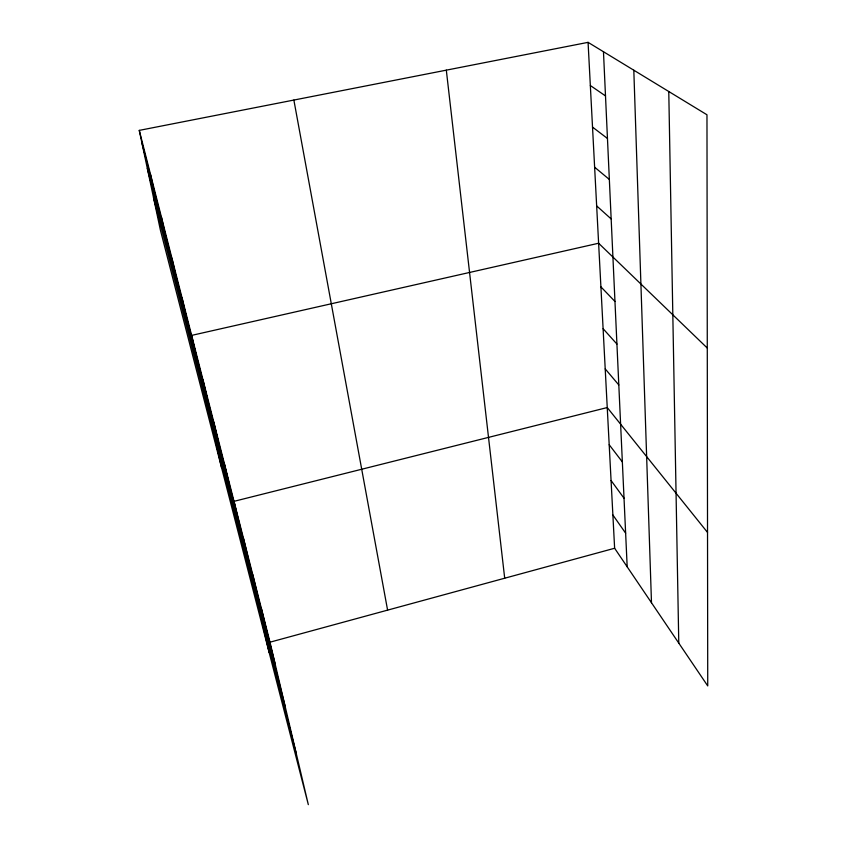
<?xml version="1.0" encoding="UTF-8"?>
<svg xmlns="http://www.w3.org/2000/svg" width="847" height="847" viewBox="0 0 847 847"><rect width="100%" height="100%" fill="white"/><g stroke="black" fill="none" stroke-linecap="round" stroke-linejoin="round"><path stroke-width="1.27" d="M270.002 642.185L614.626 548.253L707.732 685.911L706.97 114.779L588.072 42.35L139.268 130.385L160.358 229.929L308.329 804.65L270.002 642.185L139.268 130.385M590.338 85.515L605.499 95.923M592.519 127.103L607.458 138.474M594.626 167.208L609.342 179.448M596.659 205.895L611.163 218.939M707.277 348.043L598.617 243.237L191.634 335.391L221.543 467.565M600.904 286.858L614.964 301.468M603.106 328.71L616.934 344.073M605.213 368.911L618.808 384.951M707.531 532.424L607.246 407.555L234.026 501.329L269.166 652.539M609.194 444.739L622.354 461.943M611.079 480.524L624.027 498.237M612.889 515.008L625.637 533.165M141.957 143.101L275.137 663.932M147.304 168.331L285.1 706.176M153.508 197.626L296.344 753.809M261.532 609.004L266.561 630.39M252.724 574.52L257.636 595.494M243.565 538.66L248.351 559.168M224.095 462.441L228.584 481.858M213.74 421.901L218.05 440.652M202.931 379.583L207.039 397.614M181.946 297.456L185.641 313.93M171.888 258.07L175.361 273.729M161.438 217.16L164.678 231.93M150.575 174.63L153.551 188.426M293.867 100.062L387.598 610.136M446.316 70.153L504.696 578.215M588.072 42.35L614.626 548.253M603.466 51.731L627.182 566.812M633.81 70.216L651.491 602.746M668.77 91.508L678.775 643.085"/></g></svg>
